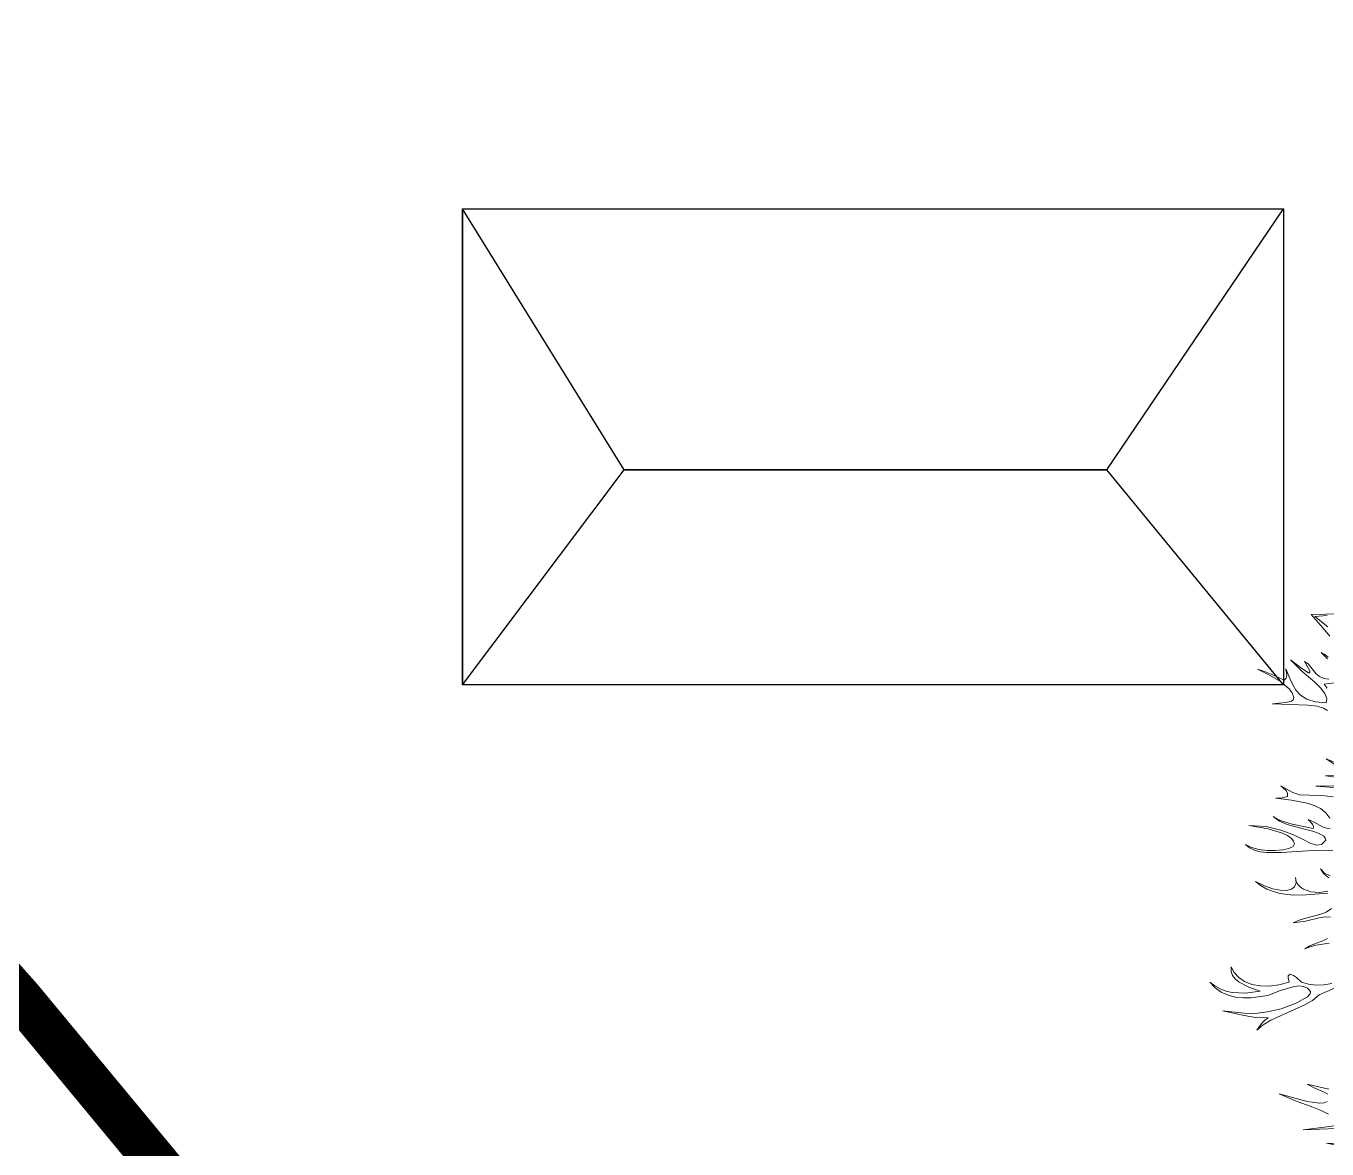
# Model space of a CAD drawing. Header units: inches. Extents: x -340059099 to 1458168, y 1119167 to 1294232938.
# Drawn here: x 455894.9 to 456343.1, y 2621102.4 to 2621489.4 of the extents above; entities that cross this region are included whole.
import ezdxf

# ---------------------------------------------------------------- set-up
doc = ezdxf.new("R2010")
doc.units = ezdxf.units.IN
doc.header["$MEASUREMENT"] = 0
doc.layers.add('Text', color=7, linetype='Continuous')
doc.layers.add('TREE', color=3, linetype='Continuous', lineweight=15)

# ---------------------------------------------------------------- blocks, each defined once
blk = doc.blocks.new('tree2')
at = {"layer": 'TREE'}
for points in [[(5206.5357, 5948.1377), (5206.4756, 5948.1358), (5206.4953, 5948.114), (5206.5144, 5948.0906)], [(5206.5111, 5948.0466), (5206.504, 5948.0521), (5206.4966, 5948.0561), (5206.5101, 5948.0432)], [(5206.5129, 5948.0001), (5206.5018, 5948.0016), (5206.4929, 5948.0059), (5206.4861, 5948.0118), (5206.475, 5948.0256), (5206.4692, 5948.0324), (5206.4618, 5948.0376), (5206.4726, 5948.0176), (5206.4729, 5948.0139), (5206.4698, 5948.0136), (5206.4556, 5948.0225), (5206.4322, 5948.0407), (5206.4562, 5948.0173), (5206.4836, 5947.9933), (5206.4953, 5947.9819), (5206.504, 5947.9705), (5206.5083, 5947.96), (5206.5071, 5947.9505), (5206.4836, 5947.9526), (5206.4661, 5947.9582), (5206.4532, 5947.9665), (5206.4436, 5947.977), (5206.4368, 5947.9887), (5206.4316, 5948.0004), (5206.4221, 5948.0222), (5206.4242, 5948.0084), (5206.423, 5948.0025), (5206.419, 5947.9985), (5206.3913, 5948.0108), (5206.3774, 5948.0167), (5206.3626, 5948.0213), (5206.3882, 5948.0087), (5206.4113, 5947.9954), (5206.4291, 5947.98), (5206.4353, 5947.9714), (5206.4393, 5947.9619), (5206.4378, 5947.9573), (5206.4344, 5947.9542), (5206.4224, 5947.9514), (5206.4076, 5947.9502), (5206.3943, 5947.9483), (5206.4682, 5947.9459), (5206.4883, 5947.9434), (5206.5012, 5947.9394), (5206.5101, 5947.9345)], [(5206.5225, 5947.8267), (5206.5071, 5947.8335), (5206.5255, 5947.8215)], [(5206.524, 5947.799), (5206.5058, 5947.7977), (5206.5326, 5947.7941)], [(5206.5228, 5947.7765), (5206.4855, 5947.7762), (5206.5225, 5947.7734)], [(5206.5218, 5947.7537), (5206.4981, 5947.7565), (5206.4713, 5947.7568), (5206.4513, 5947.7577), (5206.4353, 5947.7633), (5206.4119, 5947.7768), (5206.4227, 5947.7667), (5206.4258, 5947.7608), (5206.4261, 5947.7543), (5206.4144, 5947.7516), (5206.4014, 5947.7509), (5206.4344, 5947.7466), (5206.467, 5947.7405), (5206.4818, 5947.7355), (5206.495, 5947.7291), (5206.5061, 5947.7202), (5206.5144, 5947.7088)], [(5206.5107, 5948.1103), (5206.4833, 5948.1322), (5206.5089, 5948.134)], [(5206.5089, 5947.9813), (5206.5031, 5947.9896), (5206.524, 5947.9927)], [(5206.5354, 5947.0211), (5206.5074, 5947.0264), (5206.5345, 5947.0254)], [(5206.5274, 5947.0572), (5206.4584, 5947.0547), (5206.5034, 5947.0602), (5206.5234, 5947.0633)], [(5206.5117, 5947.0873), (5206.4963, 5947.095), (5206.479, 5947.1024), (5206.4427, 5947.1157), (5206.4082, 5947.1301), (5206.467, 5947.1141), (5206.4929, 5947.1108), (5206.5027, 5947.1114), (5206.5092, 5947.1144)], [(5206.5107, 5947.1295), (5206.5031, 5947.1338), (5206.483, 5947.1421), (5206.467, 5947.1508), (5206.5123, 5947.1403)], [(5206.5246, 5947.3522), (5206.4926, 5947.3377), (5206.4784, 5947.3263), (5206.4621, 5947.3168), (5206.4267, 5947.3007), (5206.391, 5947.2847), (5206.3749, 5947.2752), (5206.3614, 5947.2638), (5206.3722, 5947.2783), (5206.378, 5947.285), (5206.3854, 5947.29), (5206.3586, 5947.2906), (5206.3349, 5947.2946), (5206.2897, 5947.3044), (5206.3349, 5947.2998), (5206.358, 5947.2989), (5206.3833, 5947.3023), (5206.4125, 5947.3087), (5206.4439, 5947.3205), (5206.4676, 5947.334), (5206.4735, 5947.3402), (5206.4738, 5947.3451), (5206.4676, 5947.3522), (5206.4596, 5947.3555), (5206.4492, 5947.3565), (5206.4375, 5947.3549), (5206.4113, 5947.3469), (5206.3845, 5947.3368), (5206.3494, 5947.3315), (5206.3328, 5947.3315), (5206.3164, 5947.3334), (5206.301, 5947.3374), (5206.2869, 5947.3435), (5206.2739, 5947.3528), (5206.2626, 5947.3648), (5206.2733, 5947.3571), (5206.2847, 5947.3506), (5206.2967, 5947.346), (5206.3097, 5947.3429), (5206.3377, 5947.3414), (5206.3688, 5947.346), (5206.3448, 5947.354), (5206.3244, 5947.3645), (5206.3164, 5947.371), (5206.3106, 5947.3783), (5206.3075, 5947.387), (5206.3075, 5947.3968), (5206.3137, 5947.3845), (5206.3235, 5947.374), (5206.3358, 5947.3657), (5206.3509, 5947.3599), (5206.3682, 5947.3565), (5206.3873, 5947.3562), (5206.4076, 5947.3586), (5206.4291, 5947.3648), (5206.427, 5947.3737), (5206.427, 5947.3777), (5206.4313, 5947.3814), (5206.4387, 5947.3786), (5206.4445, 5947.3743), (5206.455, 5947.3648), (5206.4698, 5947.3602), (5206.4855, 5947.358), (5206.5018, 5947.3586), (5206.5188, 5947.3614)], [(5206.5132, 5947.4464), (5206.4855, 5947.4424), (5206.4732, 5947.439), (5206.4624, 5947.4344), (5206.4713, 5947.4402), (5206.4809, 5947.4442), (5206.5003, 5947.4513), (5206.5095, 5947.4563)], [(5206.516, 5947.5009), (5206.5049, 5947.5015), (5206.492, 5947.4997), (5206.4636, 5947.4929), (5206.4375, 5947.4889), (5206.4501, 5947.4947), (5206.4642, 5947.4991), (5206.4935, 5947.5064), (5206.5067, 5947.5117), (5206.5181, 5947.5194)], [(5206.5104, 5947.5511), (5206.4652, 5947.5477), (5206.4378, 5947.5474), (5206.4097, 5947.5508), (5206.3962, 5947.5545), (5206.3826, 5947.5597), (5206.3703, 5947.5668), (5206.3586, 5947.576), (5206.3774, 5947.5668), (5206.395, 5947.5606), (5206.4107, 5947.5573), (5206.4239, 5947.5569), (5206.4341, 5947.5594), (5206.4408, 5947.5649), (5206.4439, 5947.5733), (5206.4424, 5947.5843), (5206.4439, 5947.576), (5206.4476, 5947.5693), (5206.4529, 5947.5637), (5206.4593, 5947.5594), (5206.475, 5947.5542), (5206.4929, 5947.5529), (5206.5107, 5947.5554)], [(5206.5123, 5947.5834), (5206.5024, 5947.5917), (5206.4953, 5947.6022), (5206.5034, 5947.5933), (5206.5154, 5947.5877)], [(5206.5209, 5947.6398), (5206.5083, 5947.6413), (5206.4787, 5947.641), (5206.4461, 5947.6389), (5206.4131, 5947.6364), (5206.3823, 5947.6367), (5206.3685, 5947.6382), (5206.3562, 5947.6416), (5206.346, 5947.6466), (5206.338, 5947.6536), (5206.3506, 5947.6472), (5206.366, 5947.6432), (5206.383, 5947.641), (5206.4002, 5947.6407), (5206.4159, 5947.6422), (5206.4288, 5947.645), (5206.4375, 5947.6493), (5206.4408, 5947.6546), (5206.4387, 5947.6607), (5206.4338, 5947.6666), (5206.4258, 5947.6721), (5206.415, 5947.6773), (5206.3851, 5947.6866), (5206.3445, 5947.6934), (5206.3814, 5947.6909), (5206.4119, 5947.6838), (5206.4368, 5947.6743), (5206.4572, 5947.6644), (5206.4735, 5947.6564), (5206.4864, 5947.6518), (5206.4972, 5947.6533), (5206.5064, 5947.6623), (5206.5052, 5947.6669), (5206.5021, 5947.6706), (5206.4923, 5947.6767), (5206.4781, 5947.6813), (5206.4612, 5947.6857), (5206.4251, 5947.6952), (5206.4088, 5947.7026), (5206.3959, 5947.7125), (5206.4048, 5947.7066), (5206.4147, 5947.7023), (5206.4359, 5947.6961), (5206.4797, 5947.6869), (5206.4806, 5947.6912), (5206.4784, 5947.6964), (5206.4689, 5947.706), (5206.4815, 5947.7001), (5206.4994, 5947.6906), (5206.5077, 5947.6875), (5206.5151, 5947.6866)]]:
    blk.add_lwpolyline(points, dxfattribs=at)

msp = doc.modelspace()

# ---------------------------------------------------------------- linework, layer by layer
at = {"layer": 'Text', "const_width": 15}
msp.add_lwpolyline([(455558.92, 2621529.74), (455893.05, 2621154.46), (456208.12, 2620774), (456514.78, 2620440.41), (457068.11, 2619832.14), (457408.4, 2619525.65), (458012.18, 2618991.59), (458478.62, 2618622.2), (458866.57, 2618324.66), (459112.68, 2618135.25), (459163.13, 2618122.77), (459583.03, 2618116.64), (460342.67, 2618119.94), (460655.49, 2618082.48), (461045.12, 2618017.7), (461261.52, 2617967.05), (461657.32, 2617876.35), (461974.07, 2617806.38), (462342.95, 2617752.91)], dxfattribs=at)
at = {"layer": 'Text'}
msp.add_lwpolyline([(456045.36, 2621426.33), (456328.22, 2621426.33), (456328.22, 2621262.42), (456045.36, 2621262.42)], close=True, dxfattribs=at)
msp.add_lwpolyline([(456267.35, 2621336.5), (456328.22, 2621426.33), (456328.22, 2621262.42), (456267.35, 2621336.5), (456101, 2621336.5), (456045.36, 2621426.33), (456045.36, 2621262.42), (456101, 2621336.5)], dxfattribs=at)
at = {"layer": 'Text', "color": 6}
msp.add_lwpolyline([(456101, 2621336.5), (456267.35, 2621336.5)], dxfattribs=at)
at = {"layer": 'Text', "color": 1}
msp.add_circle((469844, 2616428.5), 81808.03, dxfattribs=at)

# ---------------------------------------------------------------- block references
at = {"layer": 'TREE', "color": 3, "xscale": 164.188119242317, "yscale": 164.1881192402798, "zscale": 164.1881192413053}
msp.add_blockref('tree2', (-398503.72, 1644673.32), dxfattribs=at)

doc.saveas('drawing.dxf')
